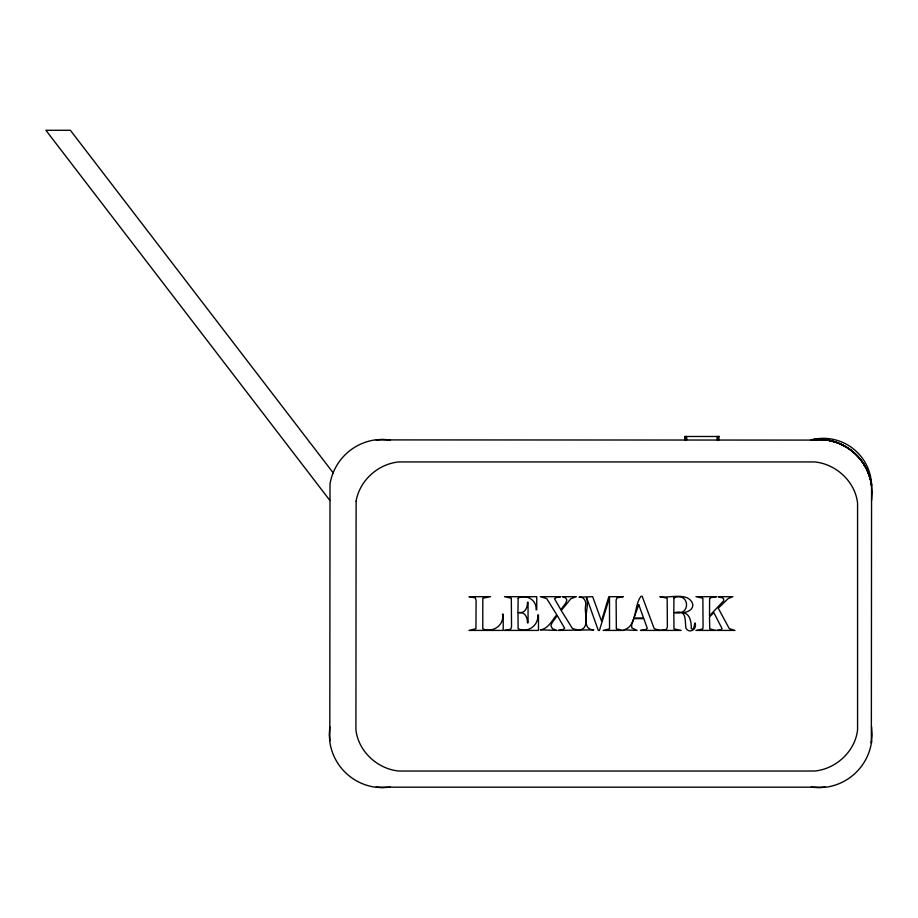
<?xml version="1.0" encoding="UTF-8"?>
<svg xmlns="http://www.w3.org/2000/svg" width="918" height="918" viewBox="0 0 918 918"><rect width="100%" height="100%" fill="white"/><g stroke="black" fill="none" stroke-linecap="round" stroke-linejoin="round"><path stroke-width="1.38" d="M329.803 726.735L329.275 734.962L330.01 743.178A53.428 53.428 0 0 0 373.798 786.967L382.014 787.713L390.253 787.174M871.572 500.344L872.1 492.105L871.354 483.889A53.428 53.428 0 0 0 827.566 440.101L376.116 439.894M579.006 629.851C590.733 629.45 583.768 611.927 585.695 605.41C586.407 601.164 583.768 596.459 579.006 597.193L592.661 596.689L601.485 621.05L608.829 596.689L623.299 596.689L617.022 597.825L616.127 600.131L616.334 628.864L623.299 630.414L603.16 630.414L609.541 628.864L609.483 597.572L599.443 630.414L598.295 630.414L586.591 597.526L586.43 598.421C590.469 605.501 578.925 629.863 593.808 629.851L558.374 630.414L563.067 629.45L564.639 628.233L557.26 615.622L552.039 622.783L550.892 625.766L552.429 628.704L557.054 630.414L540.266 629.851C548.287 628.864 552.074 620.293 556.79 614.83L546.703 598.582L540.266 596.689L560.818 596.689L556.101 597.652L554.541 598.869L560.864 609.759L565.614 603.321L566.876 600.12L565.752 597.962L562.378 596.689L576.366 596.689L570.881 598.708L561.231 610.493L572.442 628.497L578.902 630.414M719.31 436.486L684.713 436.486L684.713 439.894M871.572 740.872L871.354 743.178A53.428 53.428 0 0 1 827.566 786.967L819.349 787.713L811.122 787.174M376.116 787.174L825.259 787.174M390.253 439.894L382.014 439.366L373.798 440.101A53.428 53.428 0 0 0 330.01 483.889L329.803 740.872M826.739 439.894L837.629 442.797L847.693 447.915A53.806 53.806 0 0 1 863.551 463.774L866.374 468.662A53.806 53.806 0 0 1 871.572 484.727L871.354 743.178L872.1 734.962L871.572 726.735M333.395 473.103L70.365 130.287L45.9 130.287L329.803 500.344M718.851 436.486L718.851 439.894M718.346 436.486L718.289 439.894M717.165 436.486L717.165 439.894M686.675 436.486L686.675 439.894M685.631 436.486L685.631 439.894M685.126 436.486L685.126 439.894M659.847 630.414L666.434 629.438L667.375 626.925L667.168 598.192L659.847 596.689C669.027 598.651 689.143 591.135 692.883 604.687C693.044 609.942 687.272 612.34 682.831 612.639C690.588 613.775 691.243 622.565 691.311 628.796L693.492 629.037L694.96 622.886C697.646 629.163 689.257 634.269 685.918 628.153C684.736 619.788 687.123 609.024 673.812 612.903L673.996 628.91L681.145 630.414L640.443 630.414L645.824 629.564L647.282 628.382L643.839 618.64L633.695 618.64L631.607 624.86L631.813 627.901L637.046 630.414L623.815 629.851C637.264 626.696 633.741 605.031 641.074 596.275L642.152 596.275L654.201 628.635L659.698 630.414M871.572 486.207A53.244 53.244 0 0 0 811.122 439.894L819.349 439.366L827.566 440.101A53.623 53.623 0 0 1 863.712 464.015L866.477 468.857A53.623 53.623 0 0 1 871.572 484.727A48.321 48.321 0 0 0 811.122 439.894A51.924 51.924 0 0 1 825.293 439.711L827.049 439.951A51.924 51.924 0 0 1 832.259 441.065M502.571 614.257C504.43 625.41 492.564 633.236 482.765 628.807L482.811 598.238L490.499 596.689L468.995 596.689L475.203 597.825L476.121 600.131L475.937 628.727L468.995 630.414L503.213 630.414L503.213 614.257L502.571 614.257M673.938 598.008L673.812 612.283C690.795 617.619 690.588 591.915 674.168 597.595L673.938 598.008M709.603 598.651L709.511 615.806L723.763 600.682L723.545 598.674L722.455 597.847L718.163 596.689L732.874 596.689L728.123 598.605L718.255 608.209L729.271 628.612L734.974 630.414L716.82 630.414L721.078 629.748L722.041 628.6L713.86 612.662L709.511 616.885L709.717 628.864L716.097 630.414L695.947 630.414L702.706 628.968L703.073 626.925L702.867 598.192L695.947 596.689L716.556 596.689L710.394 597.767L709.603 598.651M356.115 501.102L355.92 729.81C358.295 751.36 377.459 768.974 398.802 771.028L814.691 771.028C836.034 768.974 855.209 751.36 857.573 729.81L857.573 503.156C855.209 481.606 836.034 463.992 814.691 461.938L398.802 461.938C378.09 463.946 359.649 480.458 356.115 501.102M518.154 598.272L517.97 612.34C524.752 614.211 527.62 607.831 527.471 602.254L528.057 602.254L528.057 622.886L527.471 622.886C527.632 617.309 524.694 611.067 517.97 612.903L518.131 628.704C527.655 633.42 538.774 625.537 537.833 614.888L538.476 614.888L538.476 630.414L504.487 630.414L510.649 629.278L511.533 626.925L511.326 598.238L504.487 596.689L536.743 596.689L536.743 609.759L536.101 609.759C536.789 600.315 527.368 594.382 518.808 597.721L518.154 598.272M638.767 604.744L633.959 618.032L643.575 618.032L638.767 604.744"/></g></svg>
